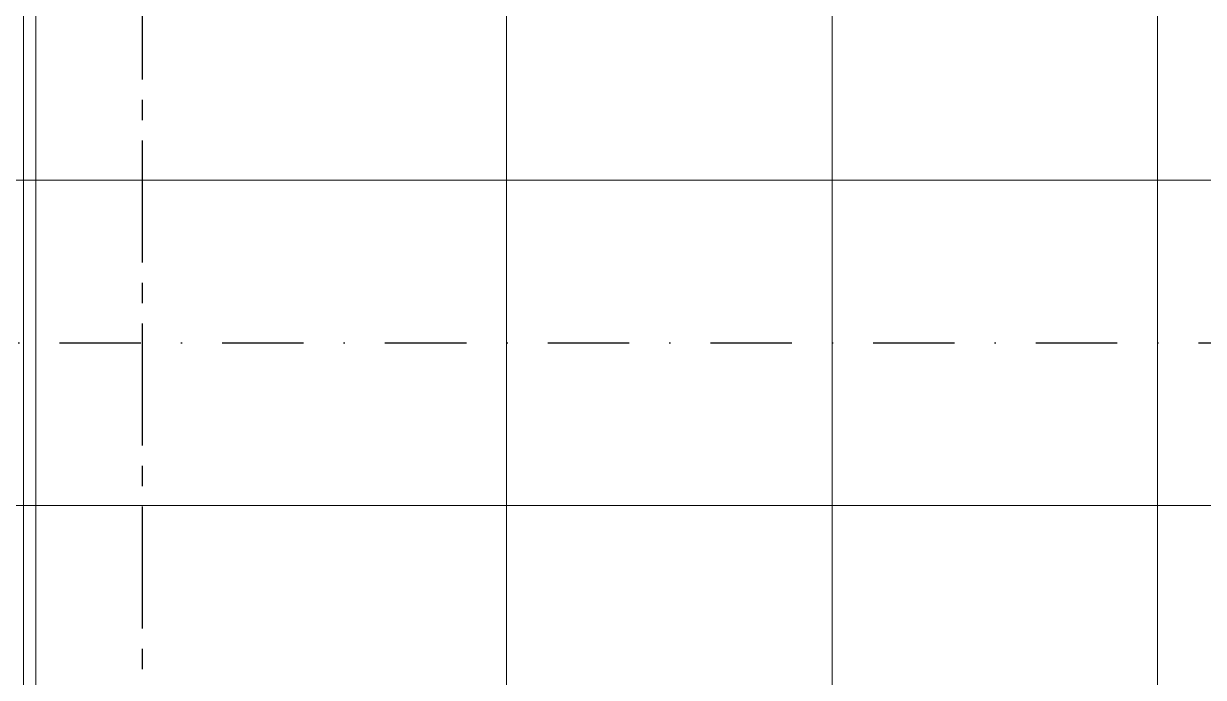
# Model space of a CAD drawing. Header units: millimetres. Extents: x 37084 to 180780, y -153145 to -16322.
# Drawn here: x 63243 to 77744, y -71858 to -63819 of the extents above; entities that cross this region are included whole.
import ezdxf

# ---------------------------------------------------------------- set-up
doc = ezdxf.new("R2010")
doc.units = ezdxf.units.MM
doc.header["$MEASUREMENT"] = 0
doc.linetypes.add('CENTER2', pattern=[1.125, 0.75, -0.125, 0.125, -0.125])
doc.linetypes.add('DASHDOT', pattern=[1, 0.5, -0.25, 0, -0.25])
doc.layers.add('00', color=5, linetype='Continuous', lineweight=9)
doc.layers.add('1_DayCS', color=30, linetype='CENTER2', lineweight=25)
for name, color, linetype in [('0_Central_Road', 7, 'Continuous'), ('1_Day dan', 5, 'Continuous'), ('Muong cap GD nay', 3, 'Continuous')]:
    doc.layers.add(name, color=color, linetype=linetype)

# ---------------------------------------------------------------- blocks, each defined once
blk = doc.blocks.new('LT220')
at = {"layer": '1_Day dan', "color": 0, "linetype": 'ByBlock', "lineweight": -2, "ltscale": 4500}
for p, q in [((488932, -12360), (488931, 50059)), ((480932, -12362), (480931, 49096)), ((484931, 49096), (484932, -12361))]:
    blk.add_line(p, q, dxfattribs=at)

msp = doc.modelspace()

# ---------------------------------------------------------------- linework, layer by layer
at = {"layer": '00'}
for p, q in [((39683.9, -65744.6, 0), (157683.9, -65744.6, 0)), ((49683.9, -69744.6, 0), (147688.1, -69744.6, 0))]:
    msp.add_line(p, q, dxfattribs=at)
at = {"layer": '0_Central_Road', "color": 4, "linetype": 'DASHDOT', "ltscale": 2000}
msp.add_line((49683.9, -67744.6, 0), (147683.9, -67744.6, 0), dxfattribs=at)
at = {"layer": '1_DayCS', "lineweight": 25, "ltscale": 2000}
msp.add_line((64699.9, -51755.6, 0), (64698.1, -122755.9, 0), dxfattribs=at)
at = {"layer": 'Muong cap GD nay', "lineweight": 15}
for p, q in [((63242.9, -75161.7, 0), (63242.9, -62761.7, 0)), ((63392.9, -75099.5, 0), (63392.9, -62823.8, 0))]:
    msp.add_line(p, q, dxfattribs=at)

# ---------------------------------------------------------------- block references
at = {"layer": '00', "lineweight": 20, "ltscale": 4500}
msp.add_blockref('LT220', (-411751.6, -105303.5, 0), dxfattribs=at)

doc.saveas('drawing.dxf')
